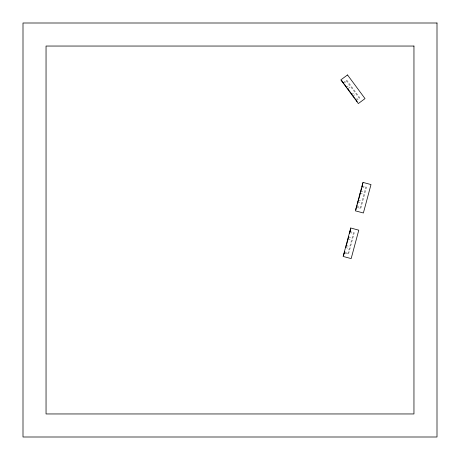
<?xml version="1.0" encoding="UTF-8"?>
<svg xmlns="http://www.w3.org/2000/svg" width="460" height="460" viewBox="0 0 460 460"><rect width="100%" height="100%" fill="white"/><g stroke="black" fill="none" stroke-linecap="round" stroke-linejoin="round"><path stroke-width="0.34" stroke-dasharray="2.3 1.72" d="M347.812 253.891L353.527 232.57M360.03 208.282L365.746 186.961M343.534 82.472L346.719 80.109L359.852 97.853L356.661 100.217M343.597 83.639L346.708 81.34M346.299 87.291L349.404 84.991M348.053 88.579L350.647 86.664M351.624 94.484L354.735 92.184M352.86 96.163L355.971 93.863M355.563 99.808L358.673 97.508M362.008 185.961L366.465 187.151L360.749 208.478L356.299 207.282M361.755 186.909L365.493 187.91M360.582 191.291L364.314 192.291M360.042 193.303L363.779 194.304M358.265 199.939L362.003 200.939M357.725 201.952L361.462 202.952M356.552 206.333L360.284 207.339M349.79 231.564L354.24 232.76L348.53 254.081L344.074 252.891M349.537 232.513L353.268 233.513M348.358 236.9L352.096 237.9M347.823 238.912L351.555 239.913M346.046 245.542L349.778 246.548M345.506 247.56L349.238 248.561M344.327 251.942L348.065 252.942M346.127 80.552L359.254 98.296"/><path stroke-width="0.69" d="M344.143 253.489L344.316 252.85M350.008 231.616L350.152 231.081M356.419 207.673L356.592 207.034M362.141 186.329L362.256 185.897M343.844 254.949L343.442 255.26M344.275 253.345L344.057 254.156L343.758 254.075M344.574 252.212L344.827 251.286M345.868 247.399L348.07 239.183L347.772 239.102M348.209 238.654L348.835 236.314M349.634 233.329L349.887 232.403M350.043 231.811L350.273 230.949M350.618 229.666L350.422 229.195M355.959 209.731L356.276 208.547L355.977 208.466M356.494 207.748L356.799 206.609M356.966 205.988L357.178 205.189M357.489 204.033L358.024 202.032M358.265 201.118L358.627 199.772L358.328 199.692M358.915 198.703L360.416 193.114M360.703 192.038L361.416 189.37M361.594 188.703L361.727 188.215M362.106 186.8L362.261 186.208M362.543 185.161L362.658 184.724M362.928 183.712L362.647 183.592M341.556 80.879L341.803 80.695L342.533 81.684L342.286 81.868M346.346 87.354L346.598 87.17L344.603 84.479M351.469 94.277L351.722 94.099L347.248 88.055M362.325 184.776L362.624 184.857M360.559 191.371L360.858 191.452M359.99 193.499L360.289 193.579M357.788 201.71L358.087 201.79M350.106 230.38L350.405 230.46M346.11 245.295L346.409 245.375M343.028 82.351L343.729 83.3M351.883 94.311L353.113 95.979M353.32 96.261L354.395 97.71M355.057 98.607L355.931 99.785M356.419 100.452L357.207 101.51M343.051 82.53L343.384 82.978M356.327 100.47L356.661 100.918M350.738 228.011L343.125 256.444L351.164 258.595L358.777 230.167L350.738 228.011M362.963 182.407L355.344 210.835L363.383 212.992L371.001 184.564L362.963 182.407M347.518 74.945L340.825 79.896L358.334 103.557L365.022 98.607L347.518 74.945M437 23L23 23L23 437L437 437L437 23M413.954 46.046L46.046 46.046L46.046 413.954L413.954 413.954L413.954 46.046"/></g></svg>
